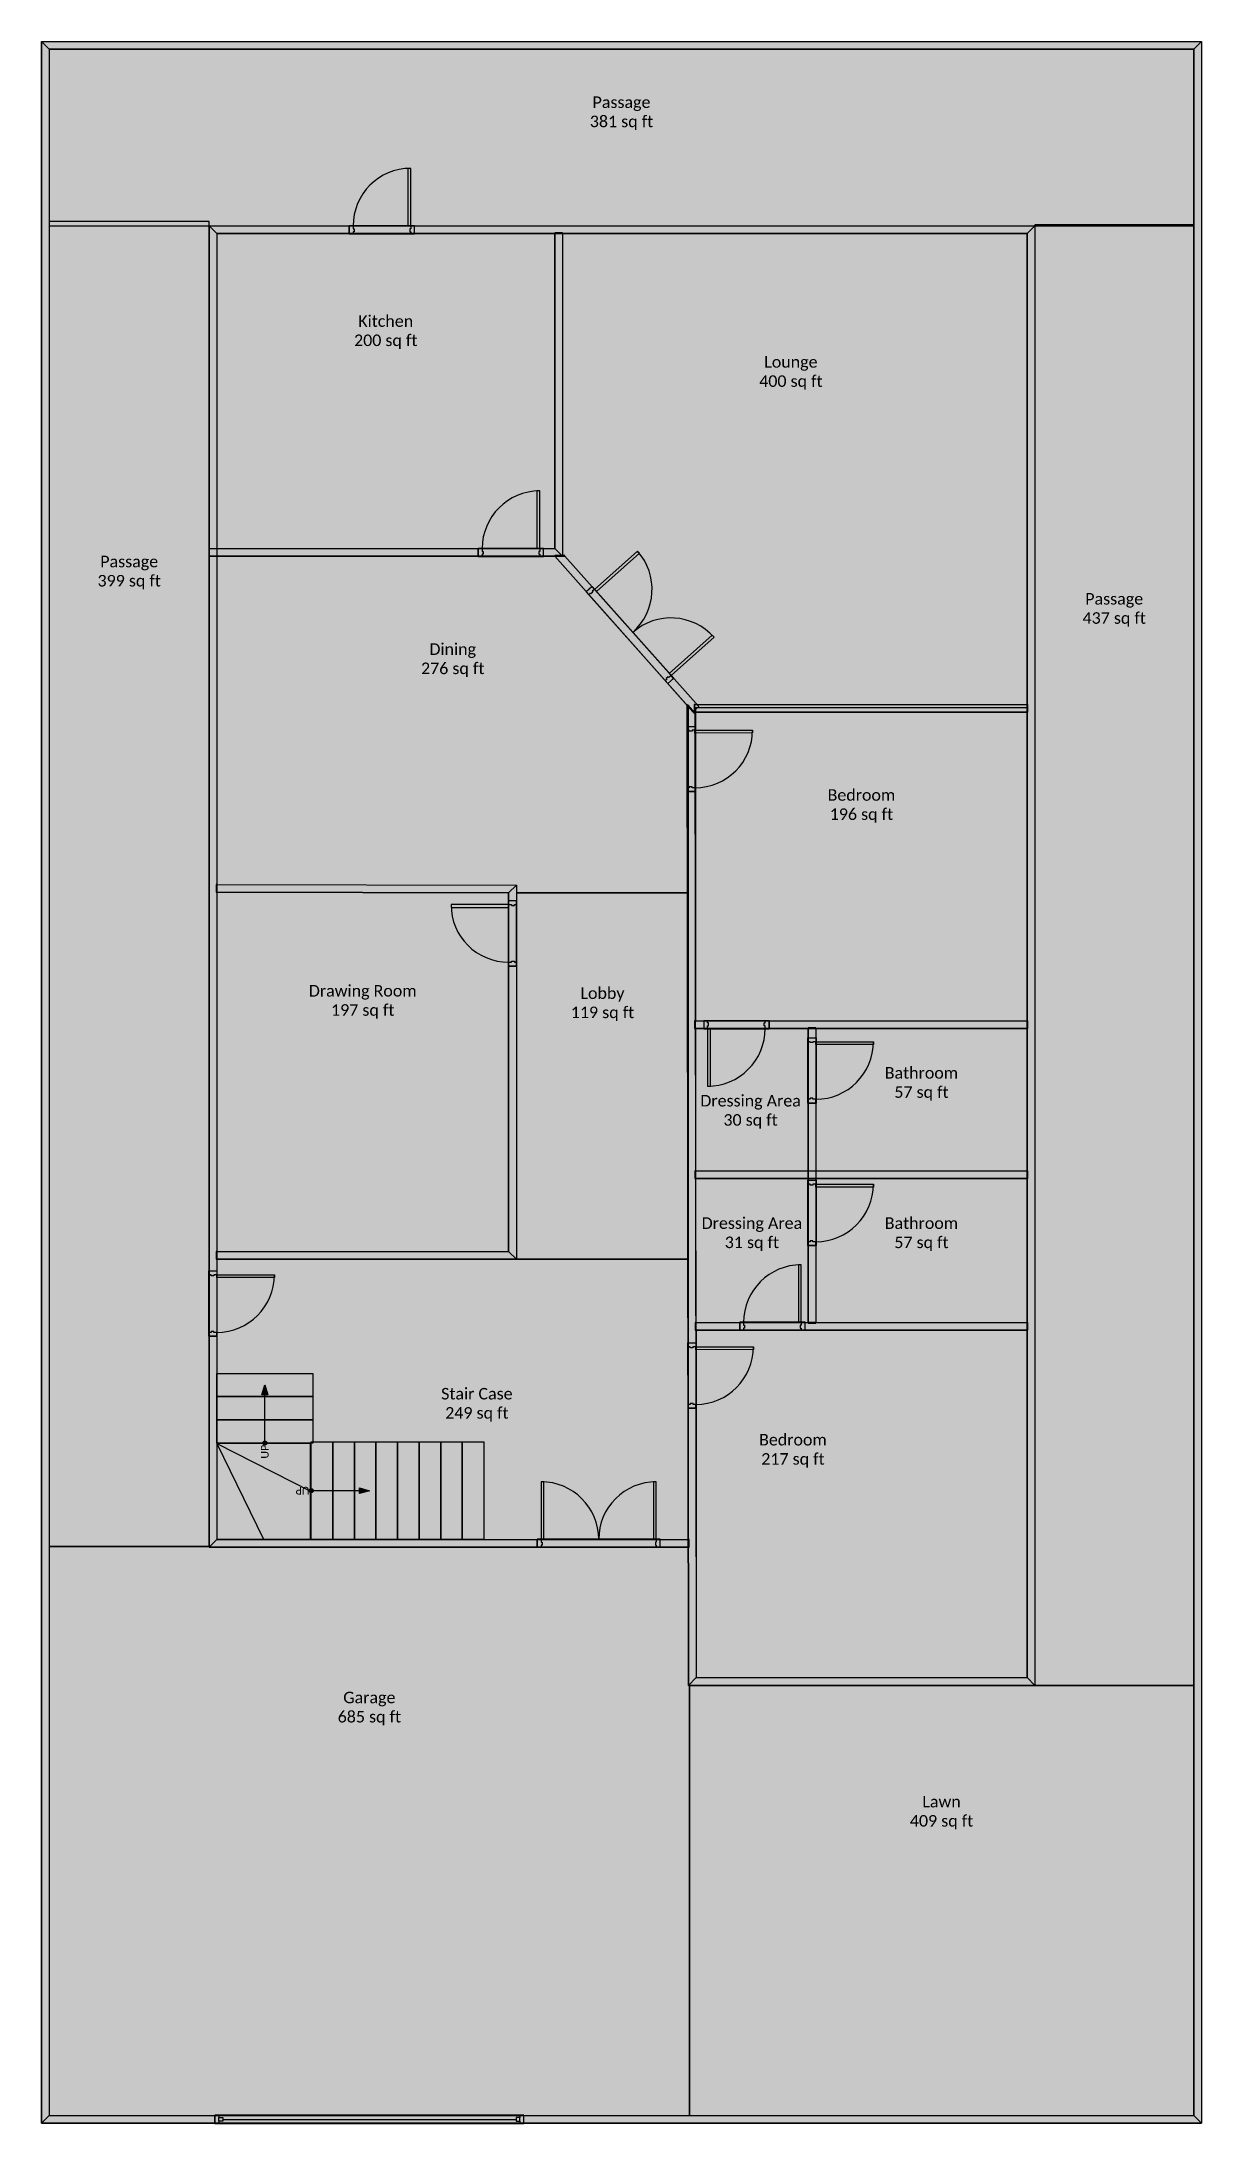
# Model space of a CAD drawing. Extents: x 0 to 50.4, y 0.2 to 90.5.
import ezdxf

# ---------------------------------------------------------------- set-up
doc = ezdxf.new("R2010")
doc.units = 0
doc.header["$MEASUREMENT"] = 0
for name, color, linetype in [('BUILDING_ENVELOPE', 7, 'CONTINUOUS'), ('LANDING', 7, 'CONTINUOUS'), ('SPACE', 7, 'CONTINUOUS'), ('STAIR', 7, 'CONTINUOUS')]:
    doc.layers.add(name, color=color, linetype=linetype)
doc.styles.get("Standard").update_dxf_attribs({"font": 'txt.shx'})

msp = doc.modelspace()

# ---------------------------------------------------------------- hatches: boundary and pattern name
at = {"layer": 'BUILDING_ENVELOPE'}
for points in [[(0.357, 90.167), (0.357, 0.5), (0.024, 0.167), (0.024, 90.5)], [(0.024, 90.5), (50.357, 90.5), (50.024, 90.167), (0.357, 90.167)], [(50.357, 90.5), (50.357, 0.167), (50.024, 0.5), (50.024, 90.167)], [(15.917, 85.001), (15.917, 82.501), (16.042, 82.501), (16.042, 85.001)], [(7.292, 82.501), (43.125, 82.501), (42.792, 82.168), (7.625, 82.168)], [(7.625, 82.168), (7.625, 25.501), (7.292, 25.168), (7.292, 82.501)], [(43.125, 82.501), (43.125, 19.168), (42.792, 19.501), (42.792, 82.168)], [(22.292, 82.168), (22.625, 82.168), (22.625, 82.201), (22.292, 82.201)], [(22.625, 82.168), (22.625, 68.168), (22.292, 68.501), (22.292, 82.168)], [(21.517, 71.001), (21.517, 68.501), (21.642, 68.501), (21.642, 71.001)], [(7.292, 68.501), (22.292, 68.501), (22.625, 68.168), (7.292, 68.168), (7.292, 68.335)], [(22.292, 68.168), (22.738, 68.168), (22.738, 68.201), (22.292, 68.201)], [(22.738, 68.168), (28.541, 61.64), (28.416, 61.529), (28.292, 61.418), (22.292, 68.168)], [(25.886, 68.389), (24.017, 66.728), (24.1, 66.635), (25.969, 68.296)], [(29.125, 64.746), (27.256, 63.085), (27.339, 62.991), (29.208, 64.652)], [(28.042, 61.699), (28.376, 61.323), (28.401, 61.345), (28.067, 61.721)], [(28.376, 61.323), (28.437, 19.501), (28.104, 19.168), (28.042, 61.699)], [(28.376, 61.396), (28.375, 61.73), (28.342, 61.73), (28.342, 61.396)], [(28.375, 61.73), (42.792, 61.73), (42.792, 61.396), (28.376, 61.396)], [(42.792, 61.73), (42.792, 61.396), (42.825, 61.396), (42.825, 61.73)], [(30.877, 60.497), (28.377, 60.493), (28.377, 60.618), (30.877, 60.622)], [(7.625, 53.585), (7.625, 53.918), (7.592, 53.918), (7.592, 53.585)], [(7.625, 53.918), (20.626, 53.891), (20.292, 53.558), (7.625, 53.585)], [(20.626, 53.891), (20.626, 37.668), (20.292, 38.001), (20.292, 53.558)], [(17.792, 52.926), (20.292, 52.926), (20.292, 53.051), (17.792, 53.051)], [(28.396, 47.669), (28.395, 48.003), (28.362, 48.003), (28.363, 47.669)], [(28.395, 48.003), (42.792, 48.001), (42.792, 47.668), (28.396, 47.669)], [(42.792, 48.001), (42.792, 47.668), (42.825, 47.668), (42.825, 48.001)], [(29.05, 45.169), (29.05, 47.669), (28.925, 47.669), (28.925, 45.169)], [(33.292, 47.669), (33.625, 47.669), (33.625, 47.702), (33.292, 47.702)], [(33.625, 47.669), (33.625, 34.919), (33.292, 34.919), (33.292, 47.669)], [(36.125, 46.976), (33.625, 46.976), (33.625, 47.101), (36.125, 47.101)], [(28.405, 41.168), (28.405, 41.501), (28.372, 41.501), (28.372, 41.168)], [(28.405, 41.501), (42.792, 41.501), (42.792, 41.168), (28.405, 41.168)], [(36.125, 40.793), (33.625, 40.793), (33.625, 40.918), (36.125, 40.918)], [(42.792, 41.501), (42.792, 41.168), (42.825, 41.168), (42.825, 41.501)], [(7.625, 37.668), (7.625, 38.001), (7.592, 38.001), (7.592, 37.668)], [(7.625, 38.001), (20.292, 38.001), (20.626, 37.668), (7.625, 37.668)], [(32.867, 37.419), (32.867, 34.919), (32.992, 34.919), (32.992, 37.419)], [(10.125, 36.861), (7.625, 36.861), (7.625, 36.986), (10.125, 36.986)], [(28.415, 34.585), (28.415, 34.919), (28.381, 34.919), (28.382, 34.585)], [(28.415, 34.919), (42.792, 34.919), (42.792, 34.585), (28.415, 34.585)], [(33.625, 34.919), (33.292, 34.919), (33.292, 34.885), (33.625, 34.885)], [(42.792, 34.919), (42.792, 34.585), (42.825, 34.585), (42.825, 34.919)], [(30.916, 33.737), (28.416, 33.734), (28.416, 33.859), (30.916, 33.862)], [(21.701, 28.001), (21.701, 25.501), (21.826, 25.501), (21.826, 28.001)], [(26.576, 28.001), (26.576, 25.501), (26.701, 25.501), (26.701, 28.001)], [(7.625, 25.501), (28.095, 25.501), (28.096, 25.168), (7.292, 25.168)], [(28.095, 25.501), (28.096, 25.168), (28.129, 25.168), (28.128, 25.501)], [(28.437, 19.501), (42.792, 19.501), (43.125, 19.168), (28.104, 19.168)], [(0.357, 0.5), (50.024, 0.5), (50.357, 0.167), (0.024, 0.167)]]:
    msp.add_hatch(color=7, dxfattribs=at).paths.add_polyline_path(points)
h = msp.add_hatch(color=7, dxfattribs=at)
h.paths.add_polyline_path([(16.208, 82.168), (16.208, 82.501), (16.042, 82.501), (16.042, 82.376), (16.042, 82.251), (16.042, 82.168)])
h.paths.add_polyline_path([(13.375, 82.168), (13.375, 82.501), (13.542, 82.501), (13.542, 82.376), (13.542, 82.251), (13.542, 82.168)])
h = msp.add_hatch(color=7, dxfattribs=at)
h.paths.add_polyline_path([(16.042, 82.376), (16, 82.376), (16, 82.251), (16.042, 82.251)])
h.paths.add_polyline_path([(13.542, 82.376), (13.583, 82.376), (13.583, 82.251), (13.542, 82.251)])
h = msp.add_hatch(color=7, dxfattribs=at)
h.paths.add_polyline_path([(21.808, 68.168), (21.808, 68.501), (21.642, 68.501), (21.642, 68.376), (21.642, 68.251), (21.642, 68.168)])
h.paths.add_polyline_path([(18.975, 68.168), (18.975, 68.501), (19.142, 68.501), (19.142, 68.376), (19.142, 68.251), (19.142, 68.168)])
h = msp.add_hatch(color=7, dxfattribs=at)
h.paths.add_polyline_path([(21.642, 68.376), (21.6, 68.376), (21.6, 68.251), (21.642, 68.251)])
h.paths.add_polyline_path([(19.142, 68.376), (19.183, 68.376), (19.183, 68.251), (19.142, 68.251)])
h = msp.add_hatch(color=7, dxfattribs=at)
h.paths.add_polyline_path([(27.201, 62.645), (27.45, 62.867), (27.339, 62.991), (27.246, 62.908), (27.152, 62.825), (27.09, 62.77)])
h.paths.add_polyline_path([(23.657, 66.631), (23.907, 66.853), (24.017, 66.728), (23.924, 66.645), (23.83, 66.562), (23.768, 66.507)])
h = msp.add_hatch(color=7, dxfattribs=at)
h.paths.add_polyline_path([(27.246, 62.908), (27.218, 62.939), (27.125, 62.856), (27.152, 62.825)])
h.paths.add_polyline_path([(23.924, 66.645), (23.952, 66.614), (23.858, 66.531), (23.83, 66.562)])
h = msp.add_hatch(color=7, dxfattribs=at)
h.paths.add_polyline_path([(28.043, 60.785), (28.377, 60.785), (28.377, 60.618), (28.252, 60.618), (28.127, 60.618), (28.044, 60.618)])
h.paths.add_polyline_path([(28.047, 57.951), (28.381, 57.952), (28.381, 58.119), (28.256, 58.118), (28.131, 58.118), (28.047, 58.118)])
h = msp.add_hatch(color=7, dxfattribs=at)
h.paths.add_polyline_path([(28.252, 60.618), (28.252, 60.577), (28.127, 60.576), (28.127, 60.618)])
h.paths.add_polyline_path([(28.256, 58.118), (28.255, 58.16), (28.13, 58.16), (28.131, 58.118)])
h = msp.add_hatch(color=7, dxfattribs=at)
h.paths.add_polyline_path([(20.626, 53.218), (20.292, 53.218), (20.292, 53.051), (20.417, 53.051), (20.542, 53.051), (20.626, 53.051)])
h.paths.add_polyline_path([(20.626, 50.385), (20.292, 50.385), (20.292, 50.551), (20.417, 50.551), (20.542, 50.551), (20.626, 50.551)])
h = msp.add_hatch(color=7, dxfattribs=at)
h.paths.add_polyline_path([(20.417, 53.051), (20.417, 53.01), (20.542, 53.01), (20.542, 53.051)])
h.paths.add_polyline_path([(20.417, 50.551), (20.417, 50.593), (20.542, 50.593), (20.542, 50.551)])
h = msp.add_hatch(color=7, dxfattribs=at)
h.paths.add_polyline_path([(28.758, 48.003), (28.758, 47.669), (28.925, 47.669), (28.925, 47.794), (28.925, 47.919), (28.925, 48.003)])
h.paths.add_polyline_path([(31.592, 48.002), (31.592, 47.669), (31.425, 47.669), (31.425, 47.794), (31.425, 47.919), (31.425, 48.002)])
h = msp.add_hatch(color=7, dxfattribs=at)
h.paths.add_polyline_path([(28.925, 47.794), (28.967, 47.794), (28.967, 47.919), (28.925, 47.919)])
h.paths.add_polyline_path([(31.425, 47.794), (31.383, 47.794), (31.383, 47.919), (31.425, 47.919)])
h = msp.add_hatch(color=7, dxfattribs=at)
h.paths.add_polyline_path([(33.292, 47.268), (33.625, 47.268), (33.625, 47.101), (33.5, 47.101), (33.375, 47.101), (33.292, 47.101)])
h.paths.add_polyline_path([(33.292, 44.435), (33.625, 44.435), (33.625, 44.601), (33.5, 44.601), (33.375, 44.601), (33.292, 44.601)])
h = msp.add_hatch(color=7, dxfattribs=at)
h.paths.add_polyline_path([(33.5, 47.101), (33.5, 47.06), (33.375, 47.06), (33.375, 47.101)])
h.paths.add_polyline_path([(33.5, 44.601), (33.5, 44.643), (33.375, 44.643), (33.375, 44.601)])
h = msp.add_hatch(color=7, dxfattribs=at)
h.paths.add_polyline_path([(33.292, 41.085), (33.625, 41.085), (33.625, 40.918), (33.5, 40.918), (33.375, 40.918), (33.292, 40.918)])
h.paths.add_polyline_path([(33.292, 38.251), (33.625, 38.251), (33.625, 38.418), (33.5, 38.418), (33.375, 38.418), (33.292, 38.418)])
h = msp.add_hatch(color=7, dxfattribs=at)
h.paths.add_polyline_path([(33.5, 40.918), (33.5, 40.876), (33.375, 40.876), (33.375, 40.918)])
h.paths.add_polyline_path([(33.5, 38.418), (33.5, 38.46), (33.375, 38.46), (33.375, 38.418)])
h = msp.add_hatch(color=7, dxfattribs=at)
h.paths.add_polyline_path([(7.292, 37.153), (7.625, 37.153), (7.625, 36.986), (7.5, 36.986), (7.375, 36.986), (7.292, 36.986)])
h.paths.add_polyline_path([(7.292, 34.32), (7.625, 34.32), (7.625, 34.486), (7.5, 34.486), (7.375, 34.486), (7.292, 34.486)])
h = msp.add_hatch(color=7, dxfattribs=at)
h.paths.add_polyline_path([(7.5, 36.986), (7.5, 36.945), (7.375, 36.945), (7.375, 36.986)])
h.paths.add_polyline_path([(7.5, 34.486), (7.5, 34.528), (7.375, 34.528), (7.375, 34.486)])
h = msp.add_hatch(color=7, dxfattribs=at)
h.paths.add_polyline_path([(33.158, 34.585), (33.158, 34.919), (32.992, 34.919), (32.992, 34.794), (32.992, 34.669), (32.992, 34.585)])
h.paths.add_polyline_path([(30.325, 34.585), (30.325, 34.919), (30.492, 34.919), (30.492, 34.794), (30.492, 34.669), (30.492, 34.585)])
h = msp.add_hatch(color=7, dxfattribs=at)
h.paths.add_polyline_path([(32.992, 34.794), (32.95, 34.794), (32.95, 34.669), (32.992, 34.669)])
h.paths.add_polyline_path([(30.492, 34.794), (30.533, 34.794), (30.533, 34.669), (30.492, 34.669)])
h = msp.add_hatch(color=7, dxfattribs=at)
h.paths.add_polyline_path([(28.083, 34.025), (28.416, 34.025), (28.416, 33.859), (28.291, 33.859), (28.166, 33.858), (28.083, 33.858)])
h.paths.add_polyline_path([(28.087, 31.192), (28.42, 31.192), (28.42, 31.359), (28.295, 31.359), (28.17, 31.358), (28.086, 31.358)])
h = msp.add_hatch(color=7, dxfattribs=at)
h.paths.add_polyline_path([(28.291, 33.859), (28.291, 33.817), (28.166, 33.817), (28.166, 33.858)])
h.paths.add_polyline_path([(28.295, 31.359), (28.295, 31.4), (28.17, 31.4), (28.17, 31.358)])
h = msp.add_hatch(color=134, dxfattribs=at)
h.paths.add_polyline_path([(7.632, 29.683), (7.632, 30.689), (11.792, 30.689), (11.792, 29.683)])
h.paths.add_polyline_path([(7.632, 30.689), (7.632, 31.696), (11.792, 31.696), (11.792, 30.689)])
h.paths.add_polyline_path([(7.632, 31.696), (7.632, 32.702), (11.792, 32.702), (11.792, 31.696)])
edge = h.paths.add_edge_path(flags=0)
edge = h.paths.add_edge_path(flags=0)
edge = h.paths.add_edge_path(flags=0)
edge = h.paths.add_edge_path(flags=0)
edge = h.paths.add_edge_path(flags=0)
edge = h.paths.add_edge_path(flags=0)
edge = h.paths.add_edge_path(flags=0)
edge = h.paths.add_edge_path(flags=0)
edge = h.paths.add_edge_path(flags=0)
edge = h.paths.add_edge_path(flags=0)
edge = h.paths.add_edge_path(flags=0)
edge = h.paths.add_edge_path(flags=0)
edge = h.paths.add_edge_path(flags=0)
edge = h.paths.add_edge_path(flags=0)
edge = h.paths.add_edge_path(flags=0)
edge = h.paths.add_edge_path(flags=0)
edge = h.paths.add_edge_path(flags=0)
edge = h.paths.add_edge_path(flags=0)
edge = h.paths.add_edge_path(flags=0)
edge = h.paths.add_edge_path(flags=0)
edge = h.paths.add_edge_path(flags=0)
edge = h.paths.add_edge_path(flags=0)
edge = h.paths.add_edge_path(flags=0)
edge = h.paths.add_edge_path(flags=0)
edge = h.paths.add_edge_path(flags=0)
edge = h.paths.add_edge_path(flags=0)
edge = h.paths.add_edge_path(flags=0)
edge = h.paths.add_edge_path(flags=0)
edge = h.paths.add_edge_path(flags=0)
edge = h.paths.add_edge_path(flags=0)
h = msp.add_hatch(color=134, dxfattribs=at)
h.paths.add_polyline_path([(11.725, 29.733), (12.662, 29.733), (12.662, 25.501), (11.725, 25.501)])
h.paths.add_polyline_path([(12.662, 29.733), (13.598, 29.733), (13.598, 25.501), (12.662, 25.501)])
h.paths.add_polyline_path([(13.598, 29.733), (14.535, 29.733), (14.535, 25.501), (13.598, 25.501)])
h.paths.add_polyline_path([(14.535, 29.733), (15.471, 29.733), (15.471, 25.501), (14.535, 25.501)])
h.paths.add_polyline_path([(15.471, 29.733), (16.407, 29.733), (16.407, 25.501), (15.471, 25.501)])
h.paths.add_polyline_path([(16.407, 29.733), (17.344, 29.733), (17.344, 25.501), (16.407, 25.501)])
h.paths.add_polyline_path([(17.344, 29.733), (18.28, 29.733), (18.28, 25.501), (17.344, 25.501)])
h.paths.add_polyline_path([(18.28, 29.733), (19.217, 29.733), (19.217, 25.501), (18.28, 25.501)])
edge = h.paths.add_edge_path(flags=0)
edge = h.paths.add_edge_path(flags=0)
edge = h.paths.add_edge_path(flags=0)
edge = h.paths.add_edge_path(flags=0)
edge = h.paths.add_edge_path(flags=0)
edge = h.paths.add_edge_path(flags=0)
edge = h.paths.add_edge_path(flags=0)
edge = h.paths.add_edge_path(flags=0)
edge = h.paths.add_edge_path(flags=0)
edge = h.paths.add_edge_path(flags=0)
edge = h.paths.add_edge_path(flags=0)
edge = h.paths.add_edge_path(flags=0)
edge = h.paths.add_edge_path(flags=0)
edge = h.paths.add_edge_path(flags=0)
edge = h.paths.add_edge_path(flags=0)
edge = h.paths.add_edge_path(flags=0)
edge = h.paths.add_edge_path(flags=0)
edge = h.paths.add_edge_path(flags=0)
edge = h.paths.add_edge_path(flags=0)
edge = h.paths.add_edge_path(flags=0)
edge = h.paths.add_edge_path(flags=0)
edge = h.paths.add_edge_path(flags=0)
edge = h.paths.add_edge_path(flags=0)
edge = h.paths.add_edge_path(flags=0)
edge = h.paths.add_edge_path(flags=0)
h = msp.add_hatch(color=7, dxfattribs=at)
h.paths.add_polyline_path([(26.867, 25.168), (26.867, 25.501), (26.701, 25.501), (26.701, 25.376), (26.701, 25.251), (26.701, 25.168)])
h.paths.add_polyline_path([(21.534, 25.168), (21.534, 25.501), (21.701, 25.501), (21.701, 25.376), (21.701, 25.251), (21.701, 25.168)])
h = msp.add_hatch(color=7, dxfattribs=at)
h.paths.add_polyline_path([(26.701, 25.376), (26.659, 25.376), (26.659, 25.251), (26.701, 25.251)])
h.paths.add_polyline_path([(21.701, 25.376), (21.742, 25.376), (21.742, 25.251), (21.701, 25.251)])
at = {"layer": 'LANDING'}
msp.add_hatch(color=134, dxfattribs=at).paths.add_polyline_path([(7.63, 29.664), (7.63, 25.511), (11.699, 25.511), (11.699, 29.664)])
at = {"layer": 'SPACE'}
for color, points in [(54, [(50.024, 82.501), (50.024, 90.167), (0.357, 90.167), (0.357, 82.501), (7.292, 82.501), (43.125, 82.501)]), (54, [(0.357, 82.693), (0.357, 25.193), (7.292, 25.193), (7.292, 68.487), (7.292, 68.656), (7.292, 68.825), (7.292, 82.693)]), (54, [(43.125, 19.168), (50.024, 19.168), (50.024, 82.543), (43.125, 82.543)]), (40, [(22.292, 68.501), (22.292, 82.168), (7.625, 82.168), (7.625, 68.501)]), (2, [(28.104, 61.629), (28.292, 61.418), (42.792, 61.418), (42.792, 61.751), (42.792, 82.168), (22.625, 82.168), (22.625, 68.168), (22.292, 68.168)]), (253, [(28.104, 53.558), (28.104, 53.892), (28.104, 61.629), (22.292, 68.168), (7.625, 68.168), (7.625, 53.918), (20.626, 53.891), (20.626, 53.558), (28.104, 53.558)]), (10, [(28.395, 48.001), (42.812, 48.001), (42.812, 61.582), (28.395, 61.582)]), (94, [(20.292, 38.001), (20.292, 53.558), (7.625, 53.585), (7.625, 38.001), (20.292, 38.001)]), (6, [(20.626, 37.668), (28.104, 37.668), (28.104, 53.558), (20.626, 53.558)]), (11, [(33.292, 47.669), (28.396, 47.669), (28.405, 41.501), (33.292, 41.501)]), (5, [(33.625, 47.669), (33.625, 41.501), (42.792, 41.501), (42.792, 47.668)]), (11, [(28.405, 41.168), (28.415, 34.919), (33.292, 34.919), (33.292, 41.168)]), (5, [(33.625, 41.168), (33.625, 34.919), (42.792, 34.919), (42.792, 41.168)]), (190, [(28.104, 37.668), (20.626, 37.668), (7.625, 37.668), (7.625, 25.501), (28.104, 25.501), (28.104, 37.668)]), (10, [(42.792, 34.585), (28.438, 34.585), (28.438, 19.501), (42.792, 19.501), (42.792, 34.585)]), (22, [(28.104, 25.168), (7.292, 25.168), (7.292, 25.193), (0.357, 25.193), (0.357, 0.5), (28.136, 0.5), (28.136, 19.168), (28.104, 19.168), (28.104, 25.168)]), (111, [(28.136, 19.168), (28.136, 0.5), (50.024, 0.5), (50.024, 19.168), (43.125, 19.168)])]:
    msp.add_hatch(color=color, dxfattribs=at).paths.add_polyline_path(points)
at = {"layer": 'STAIR'}
for points in [[(9.839, 31.778), (9.584, 31.778), (9.715, 32.204)], [(13.821, 27.49), (13.821, 27.745), (14.247, 27.615)]]:
    msp.add_hatch(color=134, dxfattribs=at).paths.add_polyline_path(points)
h = msp.add_hatch(color=134, dxfattribs=at)
edge = h.paths.add_edge_path()
edge.add_arc((9.712, 29.683), 0.0868, 0, 360)
h = msp.add_hatch(color=134, dxfattribs=at)
edge = h.paths.add_edge_path()
edge.add_arc((11.725, 27.617), 0.0868, 0, 360)

# ---------------------------------------------------------------- linework, layer by layer
at = {"layer": 'BUILDING_ENVELOPE', "color": 7, "linetype": 'CONTINUOUS'}
for p, q in [((0.024, 90.5), (0.024, 0.167)), ((0.024, 90.5), (50.357, 90.5)), ((50.357, 90.5), (50.357, 0.167)), ((0.357, 90.167), (0.357, 0.5)), ((0.357, 90.167), (50.024, 90.167)), ((50.024, 90.167), (50.024, 0.5)), ((7.292, 82.501), (43.125, 82.501)), ((7.292, 82.501), (7.292, 25.168)), ((13.375, 82.168), (13.375, 82.501)), ((13.375, 82.501), (13.542, 82.501)), ((13.375, 82.168), (13.375, 82.501)), ((13.542, 82.501), (13.542, 82.376)), ((13.542, 82.376), (13.583, 82.376)), ((13.542, 82.251), (13.542, 82.168)), ((13.583, 82.251), (13.542, 82.251)), ((13.583, 82.376), (13.583, 82.251)), ((16.042, 82.376), (16, 82.376)), ((16, 82.376), (16, 82.251)), ((16, 82.251), (16.042, 82.251)), ((16.208, 82.501), (16.042, 82.501)), ((16.042, 82.501), (16.042, 82.376)), ((16.042, 82.251), (16.042, 82.168)), ((16.208, 82.168), (16.208, 82.501)), ((16.208, 82.168), (16.208, 82.501)), ((43.125, 82.501), (43.125, 19.168)), ((7.625, 82.168), (42.792, 82.168)), ((7.625, 82.168), (7.625, 25.501)), ((13.542, 82.168), (13.375, 82.168)), ((16.042, 82.168), (16.208, 82.168)), ((22.292, 82.168), (22.292, 68.501)), ((22.625, 82.168), (22.625, 68.168)), ((42.792, 82.168), (42.792, 19.501)), ((18.975, 68.168), (18.975, 68.501)), ((18.975, 68.501), (19.142, 68.501)), ((18.975, 68.168), (18.975, 68.501)), ((19.142, 68.168), (18.975, 68.168)), ((19.142, 68.501), (19.142, 68.376)), ((19.142, 68.376), (19.183, 68.376)), ((19.142, 68.251), (19.142, 68.168)), ((19.183, 68.251), (19.142, 68.251)), ((19.183, 68.376), (19.183, 68.251)), ((21.642, 68.376), (21.6, 68.376)), ((21.6, 68.376), (21.6, 68.251)), ((21.6, 68.251), (21.642, 68.251)), ((21.808, 68.501), (21.642, 68.501)), ((21.642, 68.501), (21.642, 68.376)), ((21.642, 68.251), (21.642, 68.168)), ((21.642, 68.168), (21.808, 68.168)), ((21.808, 68.168), (21.808, 68.501)), ((21.808, 68.168), (21.808, 68.501)), ((23.657, 66.631), (23.907, 66.853)), ((23.657, 66.631), (23.907, 66.853)), ((23.907, 66.853), (24.017, 66.728)), ((23.768, 66.507), (23.657, 66.631)), ((23.83, 66.562), (23.768, 66.507)), ((23.858, 66.531), (23.83, 66.562)), ((23.952, 66.614), (23.858, 66.531)), ((24.017, 66.728), (23.924, 66.645)), ((23.924, 66.645), (23.952, 66.614)), ((27.152, 62.825), (27.09, 62.77)), ((27.09, 62.77), (27.201, 62.645)), ((27.218, 62.939), (27.125, 62.856)), ((27.125, 62.856), (27.152, 62.825)), ((27.201, 62.645), (27.45, 62.867)), ((27.201, 62.645), (27.45, 62.867)), ((27.246, 62.908), (27.218, 62.939)), ((27.339, 62.991), (27.246, 62.908)), ((27.45, 62.867), (27.339, 62.991)), ((28.042, 61.699), (28.104, 19.168)), ((28.375, 61.73), (42.792, 61.73)), ((28.043, 60.785), (28.377, 60.785)), ((28.044, 60.618), (28.043, 60.785)), ((28.043, 60.785), (28.377, 60.785)), ((28.127, 60.618), (28.044, 60.618)), ((28.127, 60.576), (28.127, 60.618)), ((28.252, 60.577), (28.127, 60.576)), ((28.377, 60.618), (28.252, 60.618)), ((28.252, 60.618), (28.252, 60.577)), ((28.376, 61.396), (42.792, 61.396)), ((28.376, 61.323), (28.437, 19.501)), ((28.377, 60.785), (28.377, 60.618)), ((28.131, 58.118), (28.047, 58.118)), ((28.047, 58.118), (28.047, 57.951)), ((28.047, 57.951), (28.381, 57.952)), ((28.047, 57.951), (28.381, 57.952)), ((28.255, 58.16), (28.13, 58.16)), ((28.13, 58.16), (28.131, 58.118)), ((28.256, 58.118), (28.255, 58.16)), ((28.381, 58.119), (28.256, 58.118)), ((28.381, 57.952), (28.381, 58.119)), ((7.625, 53.918), (20.626, 53.891)), ((7.625, 53.585), (20.292, 53.558)), ((20.292, 53.558), (20.292, 38.001)), ((20.626, 53.891), (20.626, 37.668)), ((20.626, 53.218), (20.292, 53.218)), ((20.292, 53.218), (20.292, 53.051)), ((20.626, 53.218), (20.292, 53.218)), ((20.292, 53.051), (20.417, 53.051)), ((20.417, 53.051), (20.417, 53.01)), ((20.417, 53.01), (20.542, 53.01)), ((20.542, 53.051), (20.626, 53.051)), ((20.542, 53.01), (20.542, 53.051)), ((20.626, 53.051), (20.626, 53.218)), ((20.417, 50.551), (20.417, 50.593)), ((20.417, 50.593), (20.542, 50.593)), ((20.542, 50.593), (20.542, 50.551)), ((20.292, 50.385), (20.292, 50.551)), ((20.292, 50.551), (20.417, 50.551)), ((20.626, 50.385), (20.292, 50.385)), ((20.626, 50.385), (20.292, 50.385)), ((20.542, 50.551), (20.626, 50.551)), ((20.626, 50.551), (20.626, 50.385)), ((28.395, 48.003), (42.792, 48.001)), ((28.758, 48.003), (28.758, 47.669)), ((28.925, 48.003), (28.758, 48.003)), ((28.758, 48.003), (28.758, 47.669)), ((28.925, 47.919), (28.925, 48.003)), ((28.967, 47.919), (28.925, 47.919)), ((28.967, 47.794), (28.967, 47.919)), ((31.383, 47.794), (31.383, 47.919)), ((31.383, 47.919), (31.425, 47.919)), ((31.425, 47.919), (31.425, 48.002)), ((31.425, 48.002), (31.592, 48.002)), ((31.592, 48.002), (31.592, 47.669)), ((31.592, 48.002), (31.592, 47.669)), ((28.396, 47.669), (42.792, 47.668)), ((28.758, 47.669), (28.925, 47.669)), ((28.925, 47.669), (28.925, 47.794)), ((28.925, 47.794), (28.967, 47.794)), ((31.425, 47.794), (31.383, 47.794)), ((31.425, 47.669), (31.425, 47.794)), ((31.592, 47.669), (31.425, 47.669)), ((33.292, 47.669), (33.292, 34.919)), ((33.292, 47.268), (33.625, 47.268)), ((33.292, 47.101), (33.292, 47.268)), ((33.292, 47.268), (33.625, 47.268)), ((33.375, 47.101), (33.292, 47.101)), ((33.375, 47.06), (33.375, 47.101)), ((33.5, 47.06), (33.375, 47.06)), ((33.625, 47.101), (33.5, 47.101)), ((33.5, 47.101), (33.5, 47.06)), ((33.625, 47.669), (33.625, 34.919)), ((33.625, 47.268), (33.625, 47.101)), ((33.375, 44.601), (33.292, 44.601)), ((33.292, 44.601), (33.292, 44.435)), ((33.292, 44.435), (33.625, 44.435)), ((33.292, 44.435), (33.625, 44.435)), ((33.5, 44.643), (33.375, 44.643)), ((33.375, 44.643), (33.375, 44.601)), ((33.5, 44.601), (33.5, 44.643)), ((33.625, 44.601), (33.5, 44.601)), ((33.625, 44.435), (33.625, 44.601)), ((28.405, 41.501), (42.792, 41.501)), ((28.405, 41.168), (42.792, 41.168)), ((33.292, 41.085), (33.625, 41.085)), ((33.292, 40.918), (33.292, 41.085)), ((33.292, 41.085), (33.625, 41.085)), ((33.375, 40.918), (33.292, 40.918)), ((33.375, 40.876), (33.375, 40.918)), ((33.5, 40.876), (33.375, 40.876)), ((33.625, 40.918), (33.5, 40.918)), ((33.5, 40.918), (33.5, 40.876)), ((33.625, 41.085), (33.625, 40.918)), ((7.625, 38.001), (20.292, 38.001)), ((33.375, 38.418), (33.292, 38.418)), ((33.292, 38.418), (33.292, 38.251)), ((33.292, 38.251), (33.625, 38.251)), ((33.292, 38.251), (33.625, 38.251)), ((33.5, 38.46), (33.375, 38.46)), ((33.375, 38.46), (33.375, 38.418)), ((33.5, 38.418), (33.5, 38.46)), ((33.625, 38.418), (33.5, 38.418)), ((33.625, 38.251), (33.625, 38.418)), ((7.292, 37.153), (7.625, 37.153)), ((7.292, 36.986), (7.292, 37.153)), ((7.292, 37.153), (7.625, 37.153)), ((7.625, 37.668), (20.626, 37.668)), ((7.625, 37.153), (7.625, 36.986)), ((7.375, 36.986), (7.292, 36.986)), ((7.375, 36.945), (7.375, 36.986)), ((7.5, 36.945), (7.375, 36.945)), ((7.625, 36.986), (7.5, 36.986)), ((7.5, 36.986), (7.5, 36.945)), ((7.375, 34.486), (7.292, 34.486)), ((7.292, 34.486), (7.292, 34.32)), ((7.5, 34.528), (7.375, 34.528)), ((7.375, 34.528), (7.375, 34.486)), ((7.5, 34.486), (7.5, 34.528)), ((7.625, 34.486), (7.5, 34.486)), ((7.625, 34.32), (7.625, 34.486)), ((28.415, 34.919), (42.792, 34.919)), ((28.415, 34.585), (42.792, 34.585)), ((30.325, 34.585), (30.325, 34.919)), ((30.325, 34.919), (30.492, 34.919)), ((30.325, 34.585), (30.325, 34.919)), ((30.492, 34.585), (30.325, 34.585)), ((30.492, 34.919), (30.492, 34.794)), ((30.492, 34.794), (30.533, 34.794)), ((30.492, 34.669), (30.492, 34.585)), ((30.533, 34.669), (30.492, 34.669)), ((30.533, 34.794), (30.533, 34.669)), ((32.992, 34.794), (32.95, 34.794)), ((32.95, 34.794), (32.95, 34.669)), ((32.95, 34.669), (32.992, 34.669)), ((33.158, 34.919), (32.992, 34.919)), ((32.992, 34.919), (32.992, 34.794)), ((32.992, 34.669), (32.992, 34.585)), ((32.992, 34.585), (33.158, 34.585)), ((33.158, 34.585), (33.158, 34.919)), ((33.158, 34.585), (33.158, 34.919)), ((7.292, 34.32), (7.625, 34.32)), ((7.292, 34.32), (7.625, 34.32)), ((28.083, 34.025), (28.416, 34.025)), ((28.083, 33.858), (28.083, 34.025)), ((28.083, 34.025), (28.416, 34.025)), ((28.166, 33.858), (28.083, 33.858)), ((28.166, 33.817), (28.166, 33.858)), ((28.291, 33.817), (28.166, 33.817)), ((28.416, 33.859), (28.291, 33.859)), ((28.291, 33.859), (28.291, 33.817)), ((28.416, 34.025), (28.416, 33.859)), ((28.17, 31.358), (28.086, 31.358)), ((28.086, 31.358), (28.087, 31.192)), ((28.087, 31.192), (28.42, 31.192)), ((28.087, 31.192), (28.42, 31.192)), ((28.295, 31.4), (28.17, 31.4)), ((28.17, 31.4), (28.17, 31.358)), ((28.295, 31.359), (28.295, 31.4)), ((28.42, 31.359), (28.295, 31.359)), ((28.42, 31.192), (28.42, 31.359)), ((7.625, 25.501), (28.095, 25.501)), ((21.534, 25.168), (21.534, 25.501)), ((21.534, 25.501), (21.701, 25.501)), ((21.534, 25.168), (21.534, 25.501)), ((21.701, 25.501), (21.701, 25.376)), ((21.701, 25.376), (21.742, 25.376)), ((21.742, 25.376), (21.742, 25.251)), ((26.701, 25.376), (26.659, 25.376)), ((26.659, 25.376), (26.659, 25.251)), ((26.867, 25.501), (26.701, 25.501)), ((26.701, 25.501), (26.701, 25.376)), ((26.867, 25.168), (26.867, 25.501)), ((26.867, 25.168), (26.867, 25.501)), ((7.292, 25.168), (28.096, 25.168)), ((21.701, 25.168), (21.534, 25.168)), ((21.701, 25.251), (21.701, 25.168)), ((21.742, 25.251), (21.701, 25.251)), ((26.659, 25.251), (26.701, 25.251)), ((26.701, 25.251), (26.701, 25.168)), ((26.701, 25.168), (26.867, 25.168)), ((28.104, 19.168), (43.125, 19.168)), ((28.437, 19.501), (42.792, 19.501)), ((0.024, 0.167), (50.357, 0.167)), ((0.357, 0.5), (50.024, 0.5)), ((7.547, 0.167), (7.547, 0.5)), ((7.547, 0.5), (7.714, 0.5)), ((7.547, 0.167), (7.547, 0.5)), ((7.714, 0.167), (7.547, 0.167)), ((7.714, 0.5), (7.714, 0.417)), ((7.714, 0.25), (7.714, 0.167)), ((7.881, 0.333), (20.613, 0.333)), ((20.946, 0.5), (20.779, 0.5)), ((20.779, 0.5), (20.779, 0.417)), ((20.779, 0.25), (20.779, 0.167)), ((20.779, 0.167), (20.946, 0.167)), ((20.946, 0.167), (20.946, 0.5)), ((20.946, 0.167), (20.946, 0.5))]:
    msp.add_line(p, q, dxfattribs=at)
for points in [[(0.357, 90.167), (0.357, 0.5), (0.024, 0.167), (0.024, 90.5)], [(0.024, 90.5), (50.357, 90.5), (50.024, 90.167), (0.357, 90.167)], [(50.357, 90.5), (50.357, 0.167), (50.024, 0.5), (50.024, 90.167)], [(15.917, 85.001), (15.917, 82.501), (16.042, 82.501), (16.042, 85.001)], [(7.292, 82.501), (43.125, 82.501), (42.792, 82.168), (7.625, 82.168)], [(7.625, 82.168), (7.625, 25.501), (7.292, 25.168), (7.292, 82.501)], [(13.375, 82.16), (16.208, 82.16), (16.208, 82.509), (13.375, 82.509)], [(43.125, 82.501), (43.125, 19.168), (42.792, 19.501), (42.792, 82.168)], [(22.292, 82.168), (22.625, 82.168), (22.625, 82.201), (22.292, 82.201)], [(22.625, 82.168), (22.625, 68.168), (22.292, 68.501), (22.292, 82.168)], [(21.517, 71.001), (21.517, 68.501), (21.642, 68.501), (21.642, 71.001)], [(7.292, 68.501), (22.292, 68.501), (22.625, 68.168), (7.292, 68.168), (7.292, 68.335)], [(18.975, 68.16), (21.808, 68.16), (21.808, 68.509), (18.975, 68.509)], [(22.292, 68.168), (22.738, 68.168), (22.738, 68.201), (22.292, 68.201)], [(22.738, 68.168), (28.541, 61.64), (28.416, 61.529), (28.292, 61.418), (22.292, 68.168)], [(25.886, 68.389), (24.017, 66.728), (24.1, 66.635), (25.969, 68.296)], [(23.651, 66.626), (27.195, 62.64), (27.456, 62.872), (23.913, 66.858)], [(29.125, 64.746), (27.256, 63.085), (27.339, 62.991), (29.208, 64.652)], [(28.042, 61.699), (28.376, 61.323), (28.401, 61.345), (28.067, 61.721)], [(28.376, 61.323), (28.437, 19.501), (28.104, 19.168), (28.042, 61.699)], [(28.376, 61.396), (28.375, 61.73), (28.342, 61.73), (28.342, 61.396)], [(28.375, 61.73), (42.792, 61.73), (42.792, 61.396), (28.376, 61.396)], [(42.792, 61.73), (42.792, 61.396), (42.825, 61.396), (42.825, 61.73)], [(28.039, 57.951), (28.035, 60.785), (28.385, 60.785), (28.389, 57.952)], [(30.877, 60.497), (28.377, 60.493), (28.377, 60.618), (30.877, 60.622)], [(7.625, 53.585), (7.625, 53.918), (7.592, 53.918), (7.592, 53.585)], [(7.625, 53.918), (20.626, 53.891), (20.292, 53.558), (7.625, 53.585)], [(20.626, 53.891), (20.626, 37.668), (20.292, 38.001), (20.292, 53.558)], [(17.792, 52.926), (20.292, 52.926), (20.292, 53.051), (17.792, 53.051)], [(20.634, 50.385), (20.634, 53.218), (20.284, 53.218), (20.284, 50.385)], [(28.396, 47.669), (28.395, 48.003), (28.362, 48.003), (28.363, 47.669)], [(28.395, 48.003), (42.792, 48.001), (42.792, 47.668), (28.396, 47.669)], [(31.592, 48.01), (28.758, 48.011), (28.758, 47.661), (31.592, 47.661)], [(42.792, 48.001), (42.792, 47.668), (42.825, 47.668), (42.825, 48.001)], [(29.05, 45.169), (29.05, 47.669), (28.925, 47.669), (28.925, 45.169)], [(33.284, 44.435), (33.284, 47.268), (33.633, 47.268), (33.633, 44.435)], [(33.292, 47.669), (33.625, 47.669), (33.625, 47.702), (33.292, 47.702)], [(33.625, 47.669), (33.625, 34.919), (33.292, 34.919), (33.292, 47.669)], [(36.125, 46.976), (33.625, 46.976), (33.625, 47.101), (36.125, 47.101)], [(28.405, 41.168), (28.405, 41.501), (28.372, 41.501), (28.372, 41.168)], [(28.405, 41.501), (42.792, 41.501), (42.792, 41.168), (28.405, 41.168)], [(33.284, 38.251), (33.284, 41.085), (33.633, 41.085), (33.633, 38.251)], [(36.125, 40.793), (33.625, 40.793), (33.625, 40.918), (36.125, 40.918)], [(42.792, 41.501), (42.792, 41.168), (42.825, 41.168), (42.825, 41.501)], [(7.625, 37.668), (7.625, 38.001), (7.592, 38.001), (7.592, 37.668)], [(7.625, 38.001), (20.292, 38.001), (20.626, 37.668), (7.625, 37.668)], [(7.284, 34.32), (7.284, 37.153), (7.633, 37.153), (7.633, 34.32)], [(32.867, 37.419), (32.867, 34.919), (32.992, 34.919), (32.992, 37.419)], [(10.125, 36.861), (7.625, 36.861), (7.625, 36.986), (10.125, 36.986)], [(28.415, 34.585), (28.415, 34.919), (28.381, 34.919), (28.382, 34.585)], [(28.415, 34.919), (42.792, 34.919), (42.792, 34.585), (28.415, 34.585)], [(30.325, 34.577), (33.158, 34.577), (33.158, 34.927), (30.325, 34.927)], [(33.625, 34.919), (33.292, 34.919), (33.292, 34.885), (33.625, 34.885)], [(42.792, 34.919), (42.792, 34.585), (42.825, 34.585), (42.825, 34.919)], [(28.079, 31.192), (28.075, 34.025), (28.424, 34.025), (28.428, 31.192)], [(30.916, 33.737), (28.416, 33.734), (28.416, 33.859), (30.916, 33.862)], [(21.701, 28.001), (21.701, 25.501), (21.826, 25.501), (21.826, 28.001)], [(26.576, 28.001), (26.576, 25.501), (26.701, 25.501), (26.701, 28.001)], [(7.625, 25.501), (28.095, 25.501), (28.096, 25.168), (7.292, 25.168)], [(21.534, 25.16), (26.867, 25.16), (26.867, 25.509), (21.534, 25.509)], [(28.095, 25.501), (28.096, 25.168), (28.129, 25.168), (28.128, 25.501)], [(28.437, 19.501), (42.792, 19.501), (43.125, 19.168), (28.104, 19.168)], [(0.357, 0.5), (50.024, 0.5), (50.357, 0.167), (0.024, 0.167)], [(7.547, 0.159), (20.946, 0.159), (20.946, 0.508), (7.547, 0.508)], [(7.714, 0.417), (7.881, 0.417), (7.881, 0.25), (7.714, 0.25)], [(20.779, 0.417), (20.613, 0.417), (20.613, 0.25), (20.779, 0.25)]]:
    msp.add_lwpolyline(points, close=True, dxfattribs=at)
for points in [[(7.292, 68.335), (7.292, 68.501), (22.292, 68.501)], [(7.292, 68.335), (7.292, 68.168), (22.625, 68.168)], [(22.292, 68.168), (28.292, 61.418), (28.416, 61.529)], [(22.738, 68.168), (28.541, 61.64), (28.416, 61.529)]]:
    msp.add_lwpolyline(points, dxfattribs=at)
at = {"layer": 'BUILDING_ENVELOPE', "color": 9, "linetype": 'CONTINUOUS'}
for points in [[(7.632, 31.696), (7.632, 32.702), (11.792, 32.702), (11.792, 31.696)], [(7.632, 30.689), (7.632, 31.696), (11.792, 31.696), (11.792, 30.689)], [(7.632, 29.683), (7.632, 30.689), (11.792, 30.689), (11.792, 29.683)], [(11.725, 29.733), (12.662, 29.733), (12.662, 25.501), (11.725, 25.501)], [(12.662, 29.733), (13.598, 29.733), (13.598, 25.501), (12.662, 25.501)], [(13.598, 29.733), (14.535, 29.733), (14.535, 25.501), (13.598, 25.501)], [(14.535, 29.733), (15.471, 29.733), (15.471, 25.501), (14.535, 25.501)], [(15.471, 29.733), (16.407, 29.733), (16.407, 25.501), (15.471, 25.501)], [(16.407, 29.733), (17.344, 29.733), (17.344, 25.501), (16.407, 25.501)], [(17.344, 29.733), (18.28, 29.733), (18.28, 25.501), (17.344, 25.501)], [(18.28, 29.733), (19.217, 29.733), (19.217, 25.501), (18.28, 25.501)]]:
    msp.add_lwpolyline(points, close=True, dxfattribs=at)
at = {"layer": 'BUILDING_ENVELOPE', "color": 7, "linetype": 'CONTINUOUS'}
for centre, start, end in [((16.042, 82.501), 90, 180), ((21.642, 68.501), 90, 180), ((24.017, 66.728), 311.63354, 41.63354), ((27.339, 62.991), 41.63354, 131.63354), ((28.377, 60.618), 270.08407, 0.08407), ((20.292, 53.051), 180, 270), ((28.925, 47.669), 269.99483, 0), ((33.625, 47.101), 270, 0), ((33.625, 40.918), 270, 0), ((32.992, 34.919), 90, 180), ((7.625, 36.986), 270, 0), ((28.416, 33.859), 270.08407, 0.08407), ((21.701, 25.501), 0, 89.99998), ((26.701, 25.501), 89.99998, 179.99998)]:
    msp.add_arc(centre, 2.5, start, end, dxfattribs=at)
at = {"layer": 'LANDING', "color": 9, "linetype": 'CONTINUOUS'}
for q in [(11.699, 27.597), (9.657, 25.511)]:
    msp.add_line((7.63, 29.664), q, dxfattribs=at)
at = {"layer": 'LANDING', "color": 7, "linetype": 'CONTINUOUS'}
msp.add_lwpolyline([(7.63, 29.664), (7.63, 25.511), (11.699, 25.511), (11.699, 29.664)], close=True, dxfattribs=at)
at = {"layer": 'SPACE', "linetype": 'CONTINUOUS'}
for p, q in [((22.292, 68.168), (7.625, 68.168)), ((7.625, 68.168), (7.625, 53.918)), ((28.104, 61.629), (22.292, 68.168)), ((28.104, 53.892), (28.104, 61.629)), ((7.625, 53.918), (20.626, 53.891)), ((20.292, 53.558), (7.625, 53.585)), ((7.625, 53.585), (7.625, 38.001)), ((20.292, 38.001), (20.292, 53.558)), ((20.626, 53.891), (20.626, 53.558)), ((20.626, 53.558), (28.104, 53.558)), ((28.104, 53.558), (28.104, 53.892)), ((7.625, 38.001), (20.292, 38.001)), ((20.626, 37.668), (7.625, 37.668)), ((7.625, 37.668), (7.625, 25.501)), ((28.104, 37.668), (20.626, 37.668)), ((28.104, 25.501), (28.104, 37.668)), ((42.792, 34.585), (28.438, 34.585)), ((28.438, 34.585), (28.438, 19.501)), ((42.792, 19.501), (42.792, 34.585)), ((7.625, 25.501), (28.104, 25.501)), ((7.292, 25.193), (0.357, 25.193)), ((0.357, 25.193), (0.357, 0.5)), ((7.292, 25.168), (7.292, 25.193)), ((28.104, 25.168), (7.292, 25.168)), ((28.104, 19.168), (28.104, 25.168)), ((28.136, 19.168), (28.104, 19.168)), ((28.136, 0.5), (28.136, 19.168)), ((28.438, 19.501), (42.792, 19.501)), ((0.357, 0.5), (28.136, 0.5))]:
    msp.add_line(p, q, dxfattribs=at)
for points in [[(50.024, 82.501), (50.024, 90.167), (0.357, 90.167), (0.357, 82.501), (7.292, 82.501), (43.125, 82.501)], [(0.357, 82.693), (0.357, 25.193), (7.292, 25.193), (7.292, 68.487), (7.292, 68.656), (7.292, 68.825), (7.292, 82.693)], [(43.125, 19.168), (50.024, 19.168), (50.024, 82.543), (43.125, 82.543)], [(22.292, 68.501), (22.292, 82.168), (7.625, 82.168), (7.625, 68.501)], [(28.104, 61.629), (28.292, 61.418), (42.792, 61.418), (42.792, 61.751), (42.792, 82.168), (22.625, 82.168), (22.625, 68.168), (22.292, 68.168)], [(28.395, 48.001), (42.812, 48.001), (42.812, 61.582), (28.395, 61.582)], [(20.626, 37.668), (28.104, 37.668), (28.104, 53.558), (20.626, 53.558)], [(33.292, 47.669), (28.396, 47.669), (28.405, 41.501), (33.292, 41.501)], [(33.625, 47.669), (33.625, 41.501), (42.792, 41.501), (42.792, 47.668)], [(28.405, 41.168), (28.415, 34.919), (33.292, 34.919), (33.292, 41.168)], [(33.625, 41.168), (33.625, 34.919), (42.792, 34.919), (42.792, 41.168)], [(28.136, 19.168), (28.136, 0.5), (50.024, 0.5), (50.024, 19.168), (43.125, 19.168)]]:
    msp.add_lwpolyline(points, close=True, dxfattribs=at)
at = {"layer": 'STAIR', "color": 7, "linetype": 'CONTINUOUS'}
for p, q in [((9.712, 29.683), (9.712, 31.991)), ((11.725, 27.617), (14.034, 27.617))]:
    msp.add_line(p, q, dxfattribs=at)
for points in [[(9.839, 31.778), (9.584, 31.778), (9.715, 32.204)], [(13.821, 27.49), (13.821, 27.745), (14.247, 27.615)]]:
    msp.add_lwpolyline(points, close=True, dxfattribs=at)
for centre in [(9.712, 29.683), (11.725, 27.617)]:
    msp.add_circle(centre, 0.0868, dxfattribs=at)

# ---------------------------------------------------------------- texts
at = {"layer": 'BUILDING_ENVELOPE', "char_height": 0.33333, "width": 0.75327, "attachment_point": 5}
for insert, rotation in [((9.712, 29.306), 90), ((11.349, 27.617), 180)]:
    msp.add_mtext('\\C7;\\fCalibri|b0|i0|;\\H0.33333206176758;UP', dxfattribs=dict(at, insert=insert, rotation=rotation))
at = {"layer": 'SPACE', "char_height": 0.5, "attachment_point": 5}
for s, insert, width in [('\\C7;\\fCalibri|b0|i0|;\\H0.50000381469727;Passage\\P381 sq ft\\P\\P', (25.19, 86.975), 2.94821), ('\\C7;\\fCalibri|b0|i0|;\\H0.50000381469727;Kitchen\\P200 sq ft\\P\\P', (14.958, 77.476), 2.94821), ('\\C7;\\fCalibri|b0|i0|;\\H0.50000381469727;Lounge\\P400 sq ft\\P\\P', (32.542, 75.705), 2.94821), ('\\C7;\\fCalibri|b0|i0|;\\H0.50000381469727;Passage\\P399 sq ft\\P\\P', (3.824, 67.042), 2.94821), ('\\C7;\\fCalibri|b0|i0|;\\H0.50000381469727;Passage\\P437 sq ft\\P\\P', (46.574, 65.424), 2.94821), ('\\C7;\\fCalibri|b0|i0|;\\H0.50000381469727;Dining\\P276 sq ft\\P\\P', (17.865, 63.24), 2.94821), ('\\C7;\\fCalibri|b0|i0|;\\H0.50000381469727;Bedroom\\P196 sq ft\\P\\P', (35.603, 56.911), 3.10808), ('\\C7;\\fCalibri|b0|i0|;\\H0.50000381469727;Drawing Room\\P197 sq ft\\P\\P', (13.959, 48.413), 4.59928), ('\\C7;\\fCalibri|b0|i0|;\\H0.50000381469727;Lobby\\P119 sq ft\\P\\P', (24.365, 48.31), 2.94821), ('\\C7;\\fCalibri|b0|i0|;\\H0.50000381469727;Bathroom\\P57 sq ft\\P\\P', (38.208, 44.851), 3.31902), ('\\C7;\\fCalibri|b0|i0|;\\H0.50000381469727;Dressing Area\\P30 sq ft\\P\\P', (30.792, 43.642), 4.32811), ('\\C7;\\fCalibri|b0|i0|;\\H0.50000381469727;Dressing Area\\P31 sq ft\\P\\P', (30.849, 38.33), 4.32811), ('\\C7;\\fCalibri|b0|i0|;\\H0.50000381469727;Bathroom\\P57 sq ft\\P\\P', (38.208, 38.33), 3.31902), ('\\C7;\\fCalibri|b0|i0|;\\H0.50000381469727;Stair Case\\P249 sq ft\\P\\P', (18.913, 30.928), 3.24771), ('\\C7;\\fCalibri|b0|i0|;\\H0.50000381469727;Bedroom\\P217 sq ft\\P\\P', (32.631, 28.931), 3.10808), ('\\C7;\\fCalibri|b0|i0|;\\H0.50000381469727;Garage\\P685 sq ft\\P\\P', (14.247, 17.744), 2.94821), ('\\C7;\\fCalibri|b0|i0|;\\H0.50000381469727;Lawn\\P409 sq ft\\P\\P', (39.08, 13.225), 2.94821)]:
    msp.add_mtext(s, dxfattribs=dict(at, insert=insert, width=width))

doc.saveas('drawing.dxf')
